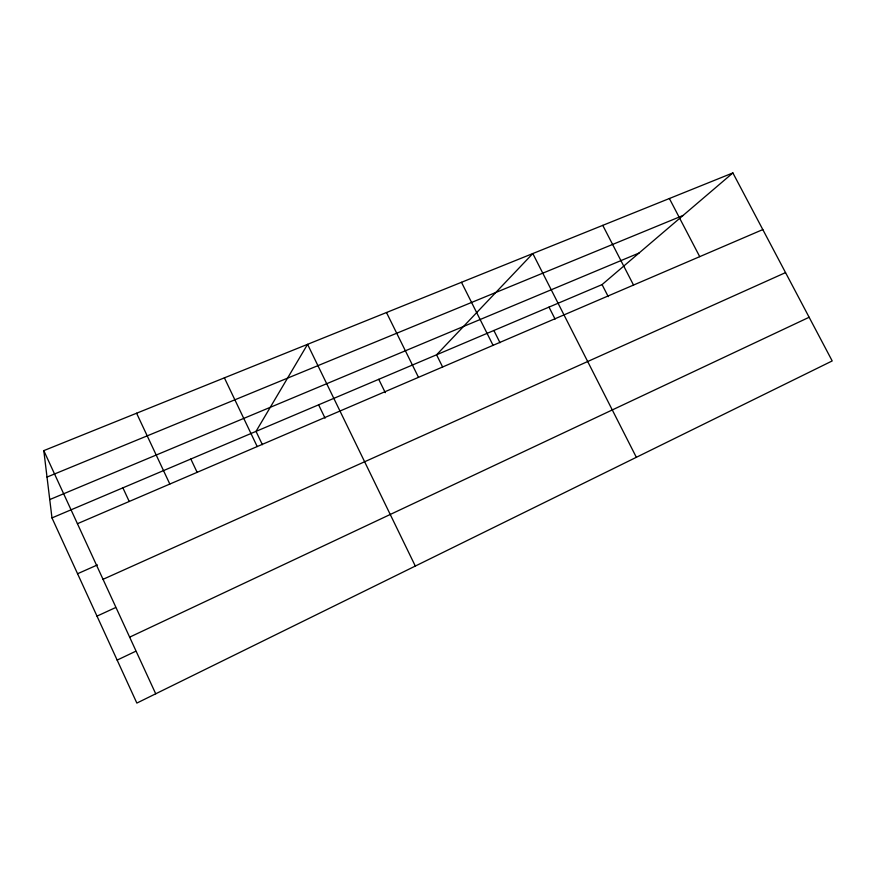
<?xml version="1.0" encoding="UTF-8"?>
<svg xmlns="http://www.w3.org/2000/svg" width="876" height="876" viewBox="0 0 876 876"><rect width="100%" height="100%" fill="white"/><g stroke="black" fill="none" stroke-linecap="round" stroke-linejoin="round"><path stroke-width="1.31" d="M51.98 517.913L602.064 284.601L732.883 172.922L832.2 360.934L136.853 703.078L51.98 517.913L43.8 450.625L732.883 172.922M117.154 660.099L135.66 651.295M129.648 637.159L809.139 317.265M96.995 616.124L115.544 607.594M103.029 579.321L785.542 272.611M77.57 573.736L97.411 564.932M77.427 523.706L762.821 229.578M49.757 499.572L639.053 253.033M47.019 477.07L683.05 215.474M669.384 198.513L699.716 256.657M602.765 225.362L633.523 285.061M602.064 284.601L608.24 296.635M636.348 457.305L532.816 253.547L436.576 354.802L442.61 366.978M549 307.115L555.077 319.083M493.878 330.493L500.01 342.713M461.477 282.302L493.068 345.341M386.491 312.524L418.487 377.337M378.75 379.33L385.298 392.678M415.312 566.071L307.564 344.323L256.022 431.375L262.384 444.69M318.612 404.832L325.062 418.159M224.387 377.852L257.205 446.552M190.837 459.024L197.122 472.328M136.59 413.231L169.824 484.056M122.881 487.844L129.221 501.466M43.8 450.625L155.72 693.803"/></g></svg>
